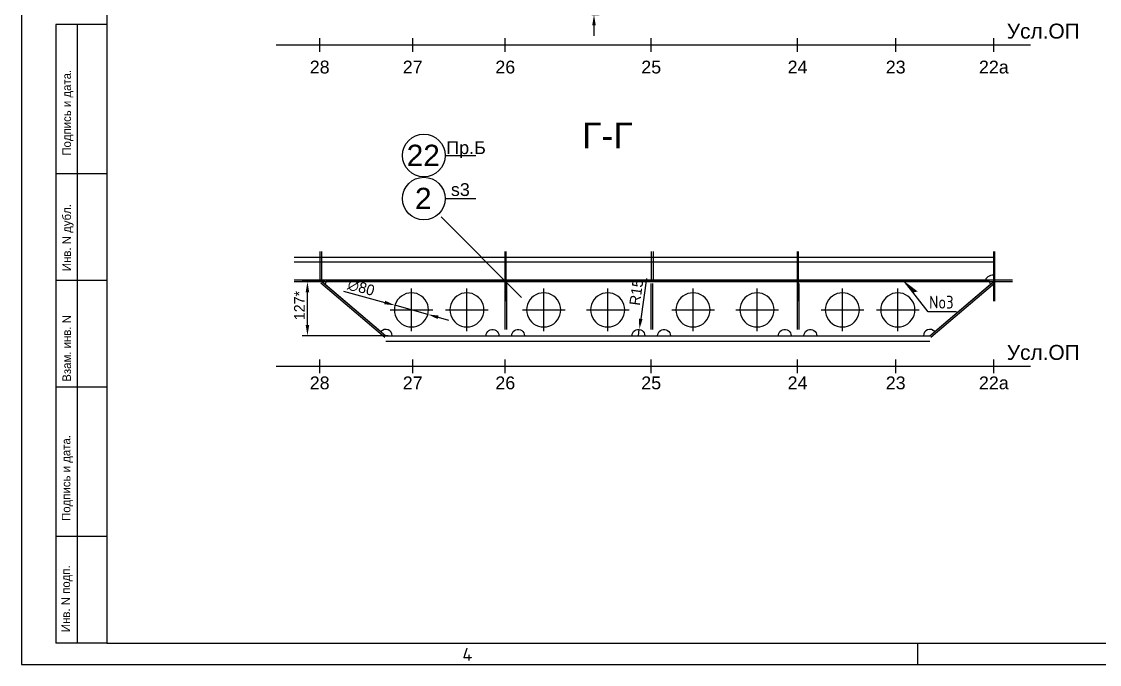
# Model space of a CAD drawing. Header units: millimetres. Extents: x -251843 to -243433, y -86292 to -80352.
# Drawn here: x -251843 to -249317, y -86292 to -84785 of the extents above; entities that cross this region are included whole.
import ezdxf
from ezdxf.enums import TextEntityAlignment as Align
from ezdxf.lldxf.tags import DXFTag

# ---------------------------------------------------------------- set-up
doc = ezdxf.new("R2010")
doc.units = ezdxf.units.MM
for name, color, linetype in [('Format', 7, 'Continuous'), ('pen_025', 1, 'Continuous'), ('pen_035', 1, 'Continuous'), ('pen_070', 1, 'Continuous')]:
    doc.layers.add(name, color=color, linetype=linetype)
doc.styles.add('2_5', font='txt.shx', dxfattribs={"height": 2.5})
doc.styles.add('3', font='txt.shx', dxfattribs={"height": 3})
doc.styles.add('style5', font='arial.ttf', dxfattribs={"height": 3})
tags = doc.linetypes.add('DASH1', pattern=[75, 50, -25]).pattern_tags.tags
tags[6:7] = [DXFTag(74, 4), DXFTag(75, 0), DXFTag(340, '0'), DXFTag(46, 1.0), DXFTag(50, 0.0), DXFTag(44, 0.0), DXFTag(45, 0.0)]
tags[4:5] = [DXFTag(74, 4), DXFTag(75, 0), DXFTag(340, '0'), DXFTag(46, 1.0), DXFTag(50, 0.0), DXFTag(44, 0.0), DXFTag(45, 0.0)]
tags = doc.linetypes.add('DASH2', pattern=[520, 450, -30, 10, -30]).pattern_tags.tags
tags[10:11] = [DXFTag(74, 4), DXFTag(75, 0), DXFTag(340, '0'), DXFTag(46, 1.0), DXFTag(50, 0.0), DXFTag(44, 0.0), DXFTag(45, 0.0)]
tags[8:9] = [DXFTag(74, 4), DXFTag(75, 0), DXFTag(340, '0'), DXFTag(46, 1.0), DXFTag(50, 0.0), DXFTag(44, 0.0), DXFTag(45, 0.0)]
tags[6:7] = [DXFTag(74, 4), DXFTag(75, 0), DXFTag(340, '0'), DXFTag(46, 1.0), DXFTag(50, 0.0), DXFTag(44, 0.0), DXFTag(45, 0.0)]
tags[4:5] = [DXFTag(74, 4), DXFTag(75, 0), DXFTag(340, '0'), DXFTag(46, 1.0), DXFTag(50, 0.0), DXFTag(44, 0.0), DXFTag(45, 0.0)]
tags = doc.linetypes.add('DASH5', pattern=[90, 40, -20, 10, -20]).pattern_tags.tags
tags[10:11] = [DXFTag(74, 4), DXFTag(75, 0), DXFTag(340, '0'), DXFTag(46, 1.0), DXFTag(50, 0.0), DXFTag(44, 0.0), DXFTag(45, 0.0)]
tags[8:9] = [DXFTag(74, 4), DXFTag(75, 0), DXFTag(340, '0'), DXFTag(46, 1.0), DXFTag(50, 0.0), DXFTag(44, 0.0), DXFTag(45, 0.0)]
tags[6:7] = [DXFTag(74, 4), DXFTag(75, 0), DXFTag(340, '0'), DXFTag(46, 1.0), DXFTag(50, 0.0), DXFTag(44, 0.0), DXFTag(45, 0.0)]
tags[4:5] = [DXFTag(74, 4), DXFTag(75, 0), DXFTag(340, '0'), DXFTag(46, 1.0), DXFTag(50, 0.0), DXFTag(44, 0.0), DXFTag(45, 0.0)]
tags = doc.linetypes.add('DASH6', pattern=[10, 5, -5]).pattern_tags.tags
tags[6:7] = [DXFTag(74, 4), DXFTag(75, 0), DXFTag(340, '0'), DXFTag(46, 1.0), DXFTag(50, 0.0), DXFTag(44, 0.0), DXFTag(45, 0.0)]
tags[4:5] = [DXFTag(74, 4), DXFTag(75, 0), DXFTag(340, '0'), DXFTag(46, 1.0), DXFTag(50, 0.0), DXFTag(44, 0.0), DXFTag(45, 0.0)]
doc.dimstyles.new('ISO-10', dxfattribs={"dimscale": 10, "dimtxt": 2.5, "dimasz": 2.5, "dimexe": 1.25, "dimexo": 0, "dimtad": 1, "dimdec": 0, "dimtxsty": 'Standard', "dimcen": 2.5, "dimclrd": 7, "dimclre": 7, "dimclrt": 4, "dimadec": 0, "dimazin": 0, "dimtfac": 1, "dimtdec": 0, "dimtmove": 0, "dimatfit": 3, "dimfxl": 1, "dimarcsym": 0})

# ---------------------------------------------------------------- blocks, each defined once
blk = doc.blocks.new('*D115')
at = {"color": 7, "lineweight": -2}
for p, q in [((-251088.5, -85416.5), (-250992.1, -85443.3)), ((-250890.9, -85471.3), (-250968, -85449.9)), ((-250866.8, -85478), (-250842.8, -85484.7))]:
    blk.add_line(p, q, dxfattribs=at)
at = {"color": 7}
for points in [[(-250991, -85439.2), (-250993.3, -85447.3), (-250968, -85449.9)], [(-250865.7, -85474), (-250868, -85482), (-250890.9, -85471.3)]]:
    blk.add_solid(points, dxfattribs=at)
at = {"layer": 'Defpoints', "color": 0}
for p in [(-250968, -85449.9), (-250890.9, -85471.3)]:
    blk.add_point(p, dxfattribs=at)
at = {"color": 4, "insert": (-251047.4, -85408.5), "char_height": 25, "attachment_point": 5, "rotation": 344.4956}
blk.add_mtext('∅80', dxfattribs=at)
blk = doc.blocks.new('*D116')
at = {"color": 7, "lineweight": -2}
for p, q in [((-250378.9, -85386.9), (-250391.9, -85481.9)), ((-250397.4, -85521.4), (-250395.4, -85506.6))]:
    blk.add_line(p, q, dxfattribs=at)
at = {"color": 7}
blk.add_solid([(-250396.1, -85481.3), (-250387.8, -85482.4), (-250395.4, -85506.6)], dxfattribs=at)
at = {"layer": 'Defpoints', "color": 0}
for p in [(-250395.4, -85506.6), (-250397.4, -85521.4)]:
    blk.add_point(p, dxfattribs=at)
at = {"color": 4, "insert": (-250402.3, -85419.5), "char_height": 25, "attachment_point": 5, "rotation": 82.1562}
blk.add_mtext('R15', dxfattribs=at)
blk = doc.blocks.new('*D99')
at = {"color": 7, "lineweight": -2}
for p, q in [((-251131.3, -85394.2), (-251185.7, -85394.2)), ((-251173.2, -85496.4), (-251173.2, -85419.2)), ((-250983.9, -85521.4), (-251185.7, -85521.4))]:
    blk.add_line(p, q, dxfattribs=at)
at = {"color": 7}
for points in [[(-251177.3, -85419.2), (-251169, -85419.2), (-251173.2, -85394.2)], [(-251177.3, -85496.4), (-251169, -85496.4), (-251173.2, -85521.4)]]:
    blk.add_solid(points, dxfattribs=at)
at = {"layer": 'Defpoints', "color": 0}
for p in [(-251173.2, -85394.2), (-251131.3, -85394.2), (-250983.9, -85521.4)]:
    blk.add_point(p, dxfattribs=at)
at = {"color": 4, "insert": (-251179.4, -85416.1), "char_height": 25, "attachment_point": 9, "rotation": 90}
blk.add_mtext('127*', dxfattribs=at)
blk = doc.blocks.new('*D86')
at = {"color": 7, "lineweight": -2}
for p, q in [((-250501.6, -84714.2), (-250501.6, -84635.1)), ((-250506.7, -84739.2), (-250489.1, -84739.2)), ((-250501.6, -84768.2), (-250501.6, -84739.2)), ((-250506.7, -84768.2), (-250489.1, -84768.2)), ((-250501.6, -84793.2), (-250501.6, -84818.2))]:
    blk.add_line(p, q, dxfattribs=at)
at = {"color": 7}
for points in [[(-250505.7, -84714.2), (-250497.4, -84714.2), (-250501.6, -84739.2)], [(-250505.7, -84793.2), (-250497.4, -84793.2), (-250501.6, -84768.2)]]:
    blk.add_solid(points, dxfattribs=at)
at = {"layer": 'Defpoints', "color": 0}
for p in [(-250506.7, -84739.2), (-250506.7, -84768.2), (-250501.6, -84768.2)]:
    blk.add_point(p, dxfattribs=at)
at = {"color": 4, "insert": (-250520.3, -84662.1), "char_height": 25, "attachment_point": 5, "rotation": 90}
blk.add_mtext('28', dxfattribs=at)

msp = doc.modelspace()

# ---------------------------------------------------------------- linework, layer by layer
at = {"color": 2}
for p, q in [((-250850.3, -85098.8), (-250778.3, -85098.8)), ((-250850.3, -85199.8), (-250778.3, -85199.8))]:
    msp.add_line(p, q, dxfattribs=at)
at = {"color": 0}
msp.add_line((-250860, -85242.5), (-250671.2, -85431.4), dxfattribs=at)
at = {"color": 2}
for centre in [(-250900.3, -85098.8), (-250900.3, -85199.8)]:
    msp.add_circle(centre, 50, dxfattribs=at)
at = {"layer": 'Format', "color": 0}
for p, q in [((-251843.2, -80351.9), (-251843.2, -86291.9)), ((-251643.2, -80401.9), (-251643.2, -86241.9)), ((-251763.2, -84791.9), (-251763.2, -86241.9)), ((-251643.2, -84791.9), (-251763.2, -84791.9)), ((-251713.2, -84791.9), (-251713.2, -86241.9)), ((-251643.2, -85141.9), (-251763.2, -85141.9)), ((-251643.2, -85391.9), (-251763.2, -85391.9)), ((-251643.2, -85641.9), (-251763.2, -85641.9)), ((-251643.2, -85991.9), (-251763.2, -85991.9)), ((-251643.2, -86241.9), (-251763.2, -86241.9)), ((-251643.2, -86241.9), (-243483.2, -86241.9)), ((-249743.2, -86241.9), (-249743.2, -86291.9)), ((-251843.2, -86291.9), (-243433.2, -86291.9))]:
    msp.add_line(p, q, dxfattribs=at)
at = {"layer": 'Format', "color": 0, "linetype": 'Continuous', "ltscale": 5}
msp.add_line((-249718.2, -85465.3), (-249773.7, -85394.2), dxfattribs=at)
at = {"layer": 'Format', "color": 0, "linetype": 'Continuous'}
msp.add_line((-249652.2, -85465.3), (-249718.2, -85465.3), dxfattribs=at)
at = {"layer": 'Format', "color": 0, "linetype": 'ByBlock'}
msp.add_solid([(-249753.8, -85419.9), (-249742.8, -85417.4), (-249773.7, -85394.2)], dxfattribs=at)
at = {"layer": 'pen_025', "color": 0, "linetype": 'Continuous'}
for p, q in [((-251144.5, -84855.5), (-251144.5, -84823.5)), ((-250926.5, -84855.5), (-250926.5, -84823.5)), ((-250709.5, -84855.5), (-250709.5, -84823.5)), ((-250367.5, -84855.5), (-250367.5, -84823.5)), ((-250024.5, -84855.5), (-250024.5, -84823.5)), ((-249794.5, -84855.5), (-249794.5, -84823.5)), ((-249564.5, -84855.5), (-249564.5, -84823.5)), ((-251144.5, -85608.8), (-251144.5, -85576.8)), ((-250926.5, -85608.8), (-250926.5, -85576.8)), ((-250709.5, -85608.8), (-250709.5, -85576.8)), ((-250367.5, -85608.8), (-250367.5, -85576.8)), ((-250024.5, -85608.8), (-250024.5, -85576.8)), ((-249794.5, -85608.8), (-249794.5, -85576.8)), ((-249564.5, -85608.8), (-249564.5, -85576.8))]:
    msp.add_line(p, q, dxfattribs=at)
at = {"layer": 'pen_025', "color": 0, "linetype": 'DASH2'}
for p, q in [((-251246.6, -84839.5), (-249478.4, -84839.5)), ((-251246.6, -85592.8), (-249478.4, -85592.8))]:
    msp.add_line(p, q, dxfattribs=at)
at = {"layer": 'pen_025', "color": 0, "linetype": 'DASH6'}
for p, q in [((-251144.5, -85323.5), (-251144.5, -85389.9)), ((-250367.5, -85323.5), (-250367.5, -85389.9))]:
    msp.add_line(p, q, dxfattribs=at)
at = {"layer": 'pen_025', "color": 0, "linetype": 'DASH5'}
for p, q in [((-250709.5, -85389.9), (-250709.5, -85323.5)), ((-250707.5, -85389.9), (-250707.5, -85323.5)), ((-250024.5, -85389.9), (-250024.5, -85323.5)), ((-250022.5, -85389.9), (-250022.5, -85323.5)), ((-249564.5, -85389.9), (-249564.5, -85323.5)), ((-249562.5, -85389.9), (-249562.5, -85323.5)), ((-251204.5, -85336.9), (-249564.5, -85336.9)), ((-251204.5, -85348.2), (-249564.5, -85348.2)), ((-249564.5, -85336.9), (-249564.5, -85379.3)), ((-251204.5, -85389.9), (-249520.5, -85389.9)), ((-251204.5, -85394.2), (-249520.5, -85394.2)), ((-250929.5, -85510.6), (-250929.5, -85410.6)), ((-250799.5, -85510.6), (-250799.5, -85410.6)), ((-250709.5, -85439.9), (-250709.5, -85389.9)), ((-250707.5, -85439.9), (-250707.5, -85389.9)), ((-250619.5, -85510.6), (-250619.5, -85410.6)), ((-250469.5, -85510.6), (-250469.5, -85410.6)), ((-250269.5, -85510.6), (-250269.5, -85410.6)), ((-250119.5, -85510.6), (-250119.5, -85410.6)), ((-250024.5, -85439.9), (-250024.5, -85389.9)), ((-250022.5, -85439.9), (-250022.5, -85389.9)), ((-249919.5, -85510.6), (-249919.5, -85410.6)), ((-249789.5, -85510.6), (-249789.5, -85410.6)), ((-249564.5, -85439.9), (-249564.5, -85389.9)), ((-249562.5, -85439.9), (-249562.5, -85389.9)), ((-250979.5, -85460.6), (-250879.5, -85460.6)), ((-250849.5, -85460.6), (-250749.5, -85460.6)), ((-250669.5, -85460.6), (-250569.5, -85460.6)), ((-250519.5, -85460.6), (-250419.5, -85460.6)), ((-250319.5, -85460.6), (-250219.5, -85460.6)), ((-250169.5, -85460.6), (-250069.5, -85460.6)), ((-249969.5, -85460.6), (-249869.5, -85460.6)), ((-249839.5, -85460.6), (-249739.5, -85460.6))]:
    msp.add_line(p, q, dxfattribs=at)
at = {"layer": 'pen_025', "color": 0, "linetype": 'DASH6'}
for points in [[(-251144.5, -85389.9, 0), (-251139.5, -85389.9, 0), (-251139.5, -85323.5, 0)], [(-250367.5, -85389.9, 0), (-250362.5, -85389.9, 0), (-250362.5, -85323.5, 0)]]:
    msp.add_polyline3d(points, dxfattribs=at)
at = {"layer": 'pen_025', "color": 0, "linetype": 'DASH5'}
msp.add_polyline3d([(-249564.5, -85379.3, 0), (-249568.4, -85379.6, 0), (-249572.1, -85380.4, 0), (-249575.6, -85381.7, 0), (-249578.6, -85383.5, 0), (-249581.1, -85385.6, 0), (-249583, -85388.1, 0), (-249584.1, -85390.7, 0), (-249584.5, -85393.5, 0)], dxfattribs=at)
at = {"layer": 'pen_035', "color": 0, "linetype": 'DASH1'}
for p, q in [((-251141.7, -85397.3), (-250991.7, -85524.5)), ((-251139.2, -85394.4), (-250989.2, -85521.7)), ((-250709.5, -85506.4), (-250709.5, -85399)), ((-250705.5, -85506.4), (-250705.5, -85399)), ((-250367.5, -85506.4), (-250367.5, -85399)), ((-250363.5, -85506.4), (-250363.5, -85399)), ((-250024.5, -85506.4), (-250024.5, -85399)), ((-250020.5, -85506.4), (-250020.5, -85399))]:
    msp.add_line(p, q, dxfattribs=at)
at = {"layer": 'pen_035', "color": 0, "linetype": 'Continuous'}
for p, q in [((-249714.7, -85521.7), (-249564.7, -85394.4)), ((-249712.3, -85524.5), (-249562.3, -85397.3)), ((-250989.5, -85521.4), (-249714.5, -85521.4)), ((-250989.5, -85533.6), (-249714.5, -85533.6)), ((-250974.5, -85521.4), (-249729.5, -85521.4))]:
    msp.add_line(p, q, dxfattribs=at)
for points in [[(-249703.1, -85511.7, 0), (-249572.1, -85400.6, 0), (-249574.5, -85394.2, 0), (-251129.5, -85394.2, 0), (-251131.9, -85400.6, 0), (-251000.9, -85511.7, 0)], [(-250929.5, -85420.6, 0), (-250935.7, -85421.1, 0), (-250941.9, -85422.6, 0), (-250947.6, -85425, 0), (-250953, -85428.3, 0), (-250957.8, -85432.4, 0), (-250961.9, -85437.1, 0), (-250965.1, -85442.5, 0), (-250967.5, -85448.3, 0), (-250969, -85454.4, 0), (-250969.5, -85460.6, 0), (-250969, -85466.9, 0), (-250967.5, -85473, 0), (-250965.1, -85478.8, 0), (-250961.9, -85484.1, 0), (-250957.8, -85488.9, 0), (-250953, -85493, 0), (-250947.6, -85496.3, 0), (-250941.9, -85498.7, 0), (-250935.7, -85500.1, 0), (-250929.5, -85500.6, 0), (-250923.2, -85500.1, 0), (-250917.1, -85498.7, 0), (-250911.3, -85496.3, 0), (-250906, -85493, 0), (-250901.2, -85488.9, 0), (-250897.1, -85484.1, 0), (-250893.8, -85478.8, 0), (-250891.4, -85473, 0), (-250890, -85466.9, 0), (-250889.5, -85460.6, 0), (-250890, -85454.4, 0), (-250891.4, -85448.3, 0), (-250893.8, -85442.5, 0), (-250897.1, -85437.1, 0), (-250901.2, -85432.4, 0), (-250906, -85428.3, 0), (-250911.3, -85425, 0), (-250917.1, -85422.6, 0), (-250923.2, -85421.1, 0), (-250929.5, -85420.6, 0)], [(-250799.5, -85420.6, 0), (-250805.7, -85421.1, 0), (-250811.9, -85422.6, 0), (-250817.6, -85425, 0), (-250823, -85428.3, 0), (-250827.8, -85432.4, 0), (-250831.9, -85437.1, 0), (-250835.1, -85442.5, 0), (-250837.5, -85448.3, 0), (-250839, -85454.4, 0), (-250839.5, -85460.6, 0), (-250839, -85466.9, 0), (-250837.5, -85473, 0), (-250835.1, -85478.8, 0), (-250831.9, -85484.1, 0), (-250827.8, -85488.9, 0), (-250823, -85493, 0), (-250817.6, -85496.3, 0), (-250811.9, -85498.7, 0), (-250805.7, -85500.1, 0), (-250799.5, -85500.6, 0), (-250793.2, -85500.1, 0), (-250787.1, -85498.7, 0), (-250781.3, -85496.3, 0), (-250776, -85493, 0), (-250771.2, -85488.9, 0), (-250767.1, -85484.1, 0), (-250763.8, -85478.8, 0), (-250761.4, -85473, 0), (-250760, -85466.9, 0), (-250759.5, -85460.6, 0), (-250760, -85454.4, 0), (-250761.4, -85448.3, 0), (-250763.8, -85442.5, 0), (-250767.1, -85437.1, 0), (-250771.2, -85432.4, 0), (-250776, -85428.3, 0), (-250781.3, -85425, 0), (-250787.1, -85422.6, 0), (-250793.2, -85421.1, 0), (-250799.5, -85420.6, 0)], [(-250619.5, -85420.6, 0), (-250625.7, -85421.1, 0), (-250631.9, -85422.6, 0), (-250637.6, -85425, 0), (-250643, -85428.3, 0), (-250647.8, -85432.4, 0), (-250651.9, -85437.1, 0), (-250655.1, -85442.5, 0), (-250657.5, -85448.3, 0), (-250659, -85454.4, 0), (-250659.5, -85460.6, 0), (-250659, -85466.9, 0), (-250657.5, -85473, 0), (-250655.1, -85478.8, 0), (-250651.9, -85484.1, 0), (-250647.8, -85488.9, 0), (-250643, -85493, 0), (-250637.6, -85496.3, 0), (-250631.9, -85498.7, 0), (-250625.7, -85500.1, 0), (-250619.5, -85500.6, 0), (-250613.2, -85500.1, 0), (-250607.1, -85498.7, 0), (-250601.3, -85496.3, 0), (-250596, -85493, 0), (-250591.2, -85488.9, 0), (-250587.1, -85484.1, 0), (-250583.8, -85478.8, 0), (-250581.4, -85473, 0), (-250580, -85466.9, 0), (-250579.5, -85460.6, 0), (-250580, -85454.4, 0), (-250581.4, -85448.3, 0), (-250583.8, -85442.5, 0), (-250587.1, -85437.1, 0), (-250591.2, -85432.4, 0), (-250596, -85428.3, 0), (-250601.3, -85425, 0), (-250607.1, -85422.6, 0), (-250613.2, -85421.1, 0), (-250619.5, -85420.6, 0)], [(-250469.5, -85420.6, 0), (-250475.7, -85421.1, 0), (-250481.9, -85422.6, 0), (-250487.6, -85425, 0), (-250493, -85428.3, 0), (-250497.8, -85432.4, 0), (-250501.9, -85437.1, 0), (-250505.1, -85442.5, 0), (-250507.5, -85448.3, 0), (-250509, -85454.4, 0), (-250509.5, -85460.6, 0), (-250509, -85466.9, 0), (-250507.5, -85473, 0), (-250505.1, -85478.8, 0), (-250501.9, -85484.1, 0), (-250497.8, -85488.9, 0), (-250493, -85493, 0), (-250487.6, -85496.3, 0), (-250481.9, -85498.7, 0), (-250475.7, -85500.1, 0), (-250469.5, -85500.6, 0), (-250463.2, -85500.1, 0), (-250457.1, -85498.7, 0), (-250451.3, -85496.3, 0), (-250446, -85493, 0), (-250441.2, -85488.9, 0), (-250437.1, -85484.1, 0), (-250433.8, -85478.8, 0), (-250431.4, -85473, 0), (-250430, -85466.9, 0), (-250429.5, -85460.6, 0), (-250430, -85454.4, 0), (-250431.4, -85448.3, 0), (-250433.8, -85442.5, 0), (-250437.1, -85437.1, 0), (-250441.2, -85432.4, 0), (-250446, -85428.3, 0), (-250451.3, -85425, 0), (-250457.1, -85422.6, 0), (-250463.2, -85421.1, 0), (-250469.5, -85420.6, 0)], [(-250269.5, -85420.6, 0), (-250275.7, -85421.1, 0), (-250281.9, -85422.6, 0), (-250287.6, -85425, 0), (-250293, -85428.3, 0), (-250297.8, -85432.4, 0), (-250301.9, -85437.1, 0), (-250305.1, -85442.5, 0), (-250307.5, -85448.3, 0), (-250309, -85454.4, 0), (-250309.5, -85460.6, 0), (-250309, -85466.9, 0), (-250307.5, -85473, 0), (-250305.1, -85478.8, 0), (-250301.9, -85484.1, 0), (-250297.8, -85488.9, 0), (-250293, -85493, 0), (-250287.6, -85496.3, 0), (-250281.9, -85498.7, 0), (-250275.7, -85500.1, 0), (-250269.5, -85500.6, 0), (-250263.2, -85500.1, 0), (-250257.1, -85498.7, 0), (-250251.3, -85496.3, 0), (-250246, -85493, 0), (-250241.2, -85488.9, 0), (-250237.1, -85484.1, 0), (-250233.8, -85478.8, 0), (-250231.4, -85473, 0), (-250230, -85466.9, 0), (-250229.5, -85460.6, 0), (-250230, -85454.4, 0), (-250231.4, -85448.3, 0), (-250233.8, -85442.5, 0), (-250237.1, -85437.1, 0), (-250241.2, -85432.4, 0), (-250246, -85428.3, 0), (-250251.3, -85425, 0), (-250257.1, -85422.6, 0), (-250263.2, -85421.1, 0), (-250269.5, -85420.6, 0)], [(-250119.5, -85420.6, 0), (-250125.7, -85421.1, 0), (-250131.9, -85422.6, 0), (-250137.6, -85425, 0), (-250143, -85428.3, 0), (-250147.8, -85432.4, 0), (-250151.9, -85437.1, 0), (-250155.1, -85442.5, 0), (-250157.5, -85448.3, 0), (-250159, -85454.4, 0), (-250159.5, -85460.6, 0), (-250159, -85466.9, 0), (-250157.5, -85473, 0), (-250155.1, -85478.8, 0), (-250151.9, -85484.1, 0), (-250147.8, -85488.9, 0), (-250143, -85493, 0), (-250137.6, -85496.3, 0), (-250131.9, -85498.7, 0), (-250125.7, -85500.1, 0), (-250119.5, -85500.6, 0), (-250113.2, -85500.1, 0), (-250107.1, -85498.7, 0), (-250101.3, -85496.3, 0), (-250096, -85493, 0), (-250091.2, -85488.9, 0), (-250087.1, -85484.1, 0), (-250083.8, -85478.8, 0), (-250081.4, -85473, 0), (-250080, -85466.9, 0), (-250079.5, -85460.6, 0), (-250080, -85454.4, 0), (-250081.4, -85448.3, 0), (-250083.8, -85442.5, 0), (-250087.1, -85437.1, 0), (-250091.2, -85432.4, 0), (-250096, -85428.3, 0), (-250101.3, -85425, 0), (-250107.1, -85422.6, 0), (-250113.2, -85421.1, 0), (-250119.5, -85420.6, 0)], [(-249919.5, -85420.6, 0), (-249925.7, -85421.1, 0), (-249931.9, -85422.6, 0), (-249937.6, -85425, 0), (-249943, -85428.3, 0), (-249947.8, -85432.4, 0), (-249951.9, -85437.1, 0), (-249955.1, -85442.5, 0), (-249957.5, -85448.3, 0), (-249959, -85454.4, 0), (-249959.5, -85460.6, 0), (-249959, -85466.9, 0), (-249957.5, -85473, 0), (-249955.1, -85478.8, 0), (-249951.9, -85484.1, 0), (-249947.8, -85488.9, 0), (-249943, -85493, 0), (-249937.6, -85496.3, 0), (-249931.9, -85498.7, 0), (-249925.7, -85500.1, 0), (-249919.5, -85500.6, 0), (-249913.2, -85500.1, 0), (-249907.1, -85498.7, 0), (-249901.3, -85496.3, 0), (-249896, -85493, 0), (-249891.2, -85488.9, 0), (-249887.1, -85484.1, 0), (-249883.8, -85478.8, 0), (-249881.4, -85473, 0), (-249880, -85466.9, 0), (-249879.5, -85460.6, 0), (-249880, -85454.4, 0), (-249881.4, -85448.3, 0), (-249883.8, -85442.5, 0), (-249887.1, -85437.1, 0), (-249891.2, -85432.4, 0), (-249896, -85428.3, 0), (-249901.3, -85425, 0), (-249907.1, -85422.6, 0), (-249913.2, -85421.1, 0), (-249919.5, -85420.6, 0)], [(-249789.5, -85420.6, 0), (-249795.7, -85421.1, 0), (-249801.9, -85422.6, 0), (-249807.6, -85425, 0), (-249813, -85428.3, 0), (-249817.8, -85432.4, 0), (-249821.9, -85437.1, 0), (-249825.1, -85442.5, 0), (-249827.5, -85448.3, 0), (-249829, -85454.4, 0), (-249829.5, -85460.6, 0), (-249829, -85466.9, 0), (-249827.5, -85473, 0), (-249825.1, -85478.8, 0), (-249821.9, -85484.1, 0), (-249817.8, -85488.9, 0), (-249813, -85493, 0), (-249807.6, -85496.3, 0), (-249801.9, -85498.7, 0), (-249795.7, -85500.1, 0), (-249789.5, -85500.6, 0), (-249783.2, -85500.1, 0), (-249777.1, -85498.7, 0), (-249771.3, -85496.3, 0), (-249766, -85493, 0), (-249761.2, -85488.9, 0), (-249757.1, -85484.1, 0), (-249753.8, -85478.8, 0), (-249751.4, -85473, 0), (-249750, -85466.9, 0), (-249749.5, -85460.6, 0), (-249750, -85454.4, 0), (-249751.4, -85448.3, 0), (-249753.8, -85442.5, 0), (-249757.1, -85437.1, 0), (-249761.2, -85432.4, 0), (-249766, -85428.3, 0), (-249771.3, -85425, 0), (-249777.1, -85422.6, 0), (-249783.2, -85421.1, 0), (-249789.5, -85420.6, 0)], [(-250754.5, -85521.4, 0), (-250754.1, -85517.9, 0), (-250752.8, -85514.5, 0), (-250750.7, -85511.5, 0), (-250748, -85509.1, 0), (-250744.8, -85507.4, 0), (-250741.3, -85506.6, 0), (-250737.7, -85506.6, 0), (-250734.2, -85507.4, 0), (-250731, -85509.1, 0), (-250728.3, -85511.5, 0), (-250726.2, -85514.5, 0), (-250724.9, -85517.9, 0), (-250724.5, -85521.4, 0)], [(-250694.5, -85521.4, 0), (-250694.1, -85517.9, 0), (-250692.8, -85514.5, 0), (-250690.7, -85511.5, 0), (-250688, -85509.1, 0), (-250684.8, -85507.4, 0), (-250681.3, -85506.6, 0), (-250677.7, -85506.6, 0), (-250674.2, -85507.4, 0), (-250671, -85509.1, 0), (-250668.3, -85511.5, 0), (-250666.2, -85514.5, 0), (-250664.9, -85517.9, 0), (-250664.5, -85521.4, 0)], [(-250412.5, -85521.4, 0), (-250412.1, -85517.9, 0), (-250410.8, -85514.5, 0), (-250408.7, -85511.5, 0), (-250406, -85509.1, 0), (-250402.8, -85507.4, 0), (-250399.3, -85506.6, 0), (-250395.7, -85506.6, 0), (-250392.2, -85507.4, 0), (-250389, -85509.1, 0), (-250386.3, -85511.5, 0), (-250384.2, -85514.5, 0), (-250382.9, -85517.9, 0), (-250382.5, -85521.4, 0)], [(-250352.5, -85521.4, 0), (-250352.1, -85517.9, 0), (-250350.8, -85514.5, 0), (-250348.7, -85511.5, 0), (-250346, -85509.1, 0), (-250342.8, -85507.4, 0), (-250339.3, -85506.6, 0), (-250335.7, -85506.6, 0), (-250332.2, -85507.4, 0), (-250329, -85509.1, 0), (-250326.3, -85511.5, 0), (-250324.2, -85514.5, 0), (-250322.9, -85517.9, 0), (-250322.5, -85521.4, 0)], [(-250069.5, -85521.4, 0), (-250069.1, -85517.9, 0), (-250067.8, -85514.5, 0), (-250065.7, -85511.5, 0), (-250063, -85509.1, 0), (-250059.8, -85507.4, 0), (-250056.3, -85506.6, 0), (-250052.7, -85506.6, 0), (-250049.2, -85507.4, 0), (-250046, -85509.1, 0), (-250043.3, -85511.5, 0), (-250041.2, -85514.5, 0), (-250039.9, -85517.9, 0), (-250039.5, -85521.4, 0)], [(-250009.5, -85521.4, 0), (-250009.1, -85517.9, 0), (-250007.8, -85514.5, 0), (-250005.7, -85511.5, 0), (-250003, -85509.1, 0), (-249999.8, -85507.4, 0), (-249996.3, -85506.6, 0), (-249992.7, -85506.6, 0), (-249989.2, -85507.4, 0), (-249986, -85509.1, 0), (-249983.3, -85511.5, 0), (-249981.2, -85514.5, 0), (-249979.9, -85517.9, 0), (-249979.5, -85521.4, 0)]]:
    msp.add_polyline3d(points, dxfattribs=at)
for centre, start, end in [((-250989.5, -85521.4), 69.8429, 139.6851), ((-250989.5, -85521.4), 360, 69.8429), ((-249714.5, -85521.4), 110.1581, 180.0009), ((-249714.5, -85521.4), 40.3149, 110.1581)]:
    msp.add_arc(centre, 15, start, end, dxfattribs=at)
at = {"layer": 'pen_070', "color": 0, "linetype": 'Continuous'}
msp.add_polyline3d([(-251204.5, -85389.9, 0), (-249546.9, -85389.9, 0), (-249520.5, -85389.9, 0)], dxfattribs=at)

# ---------------------------------------------------------------- texts
at = {"layer": 'Format', "color": 0}
for s, p in [('Подпись и дата.', (-251727.4, -85099.1)), ('Инв. N дубл.', (-251727.4, -85369.8)), ('Взам. инв. N', (-251727.4, -85629.1)), ('Подпись и дата.', (-251728.8, -85955.4)), ('Инв. N подп.', (-251729.6, -86216.2))]:
    msp.add_text(s, height=20, rotation=90, dxfattribs=at).set_placement(p)
at = {"layer": 'Format', "color": 0, "style": '2_5', "width": 0.8}
msp.add_text('No3', height=30, dxfattribs=at).set_placement((-249716, -85466.6), align=Align.BOTTOM_LEFT)
at = {"layer": 'Format', "color": 0, "style": '3'}
msp.add_text('4', height=30, dxfattribs=at).set_placement((-250810.1, -86292.5), align=Align.BOTTOM_LEFT)
at = {"layer": 'pen_035', "color": 0, "linetype": 'Continuous', "style": 'style5'}
for s, height, p in [('Усл.ОП', 35, (-249534.1, -84835)), ('Г-Г', 60, (-250529.4, -85099.7)), ('Усл.ОП', 35, (-249534.1, -85588.3))]:
    msp.add_text(s, height=height, dxfattribs=at).set_placement(p, align=Align.BOTTOM_LEFT)
for s, p in [('28', (-251144.5, -84876.3)), ('27', (-250926.5, -84876.3)), ('26', (-250709.5, -84876.3)), ('25', (-250367.5, -84876.3)), ('24', (-250024.5, -84876.3)), ('23', (-249794.5, -84876.3)), ('22а', (-249564.5, -84876.3)), ('Пр.Б', (-250801.4, -85065.3)), ('s3', (-250814.8, -85163.6)), ('28', (-251144.5, -85616.8)), ('27', (-250926.5, -85616.8)), ('26', (-250709.5, -85616.8)), ('25', (-250367.5, -85616.8)), ('24', (-250024.5, -85616.8)), ('23', (-249794.5, -85616.8)), ('22а', (-249564.5, -85616.8))]:
    msp.add_text(s, height=30, dxfattribs=at).set_placement(p, align=Align.TOP_CENTER)
for s, p in [('22', (-250901.7, -85098.4)), ('2', (-250901.7, -85199.4))]:
    msp.add_text(s, height=50, dxfattribs=at).set_placement(p, align=Align.MIDDLE_CENTER)

# ---------------------------------------------------------------- dimensions: what is measured, and where the dimension line sits
at = {"color": 0}
dim = msp.add_linear_dim(base=(-250501.6, -84768.2), p1=(-250506.7, -84739.2), p2=(-250506.7, -84768.2), angle=90, text='28', dimstyle='ISO-10', dxfattribs=at)
dim.commit()
dim.dimension.update_dxf_attribs({"geometry": '*D86', "text_midpoint": (-250501.6, -84662.1), "dimtype": 160})
dim = msp.add_diameter_dim_2p(p1=(-250890.9, -85471.3), p2=(-250968, -85449.9), dimstyle='ISO-10', dxfattribs=at)
dim.commit()
dim.dimension.update_dxf_attribs({"geometry": '*D115', "text_midpoint": (-251052.4, -85426.6)})
dim = msp.add_linear_dim(base=(-251173.2, -85394.2), p1=(-250983.9, -85521.4), p2=(-251131.3, -85394.2), angle=90, text='<>*', dimstyle='ISO-10', dxfattribs=at)
dim.commit()
dim.dimension.update_dxf_attribs({"geometry": '*D99', "text_midpoint": (-251191.9, -85457.8)})
dim = msp.add_radius_dim(center=(-250397.4, -85521.4), mpoint=(-250395.4, -85506.6), dimstyle='ISO-10', dxfattribs=at)
dim.commit()
dim.dimension.update_dxf_attribs({"geometry": '*D116', "text_midpoint": (-250402.3, -85419.5)})

doc.saveas('drawing.dxf')
